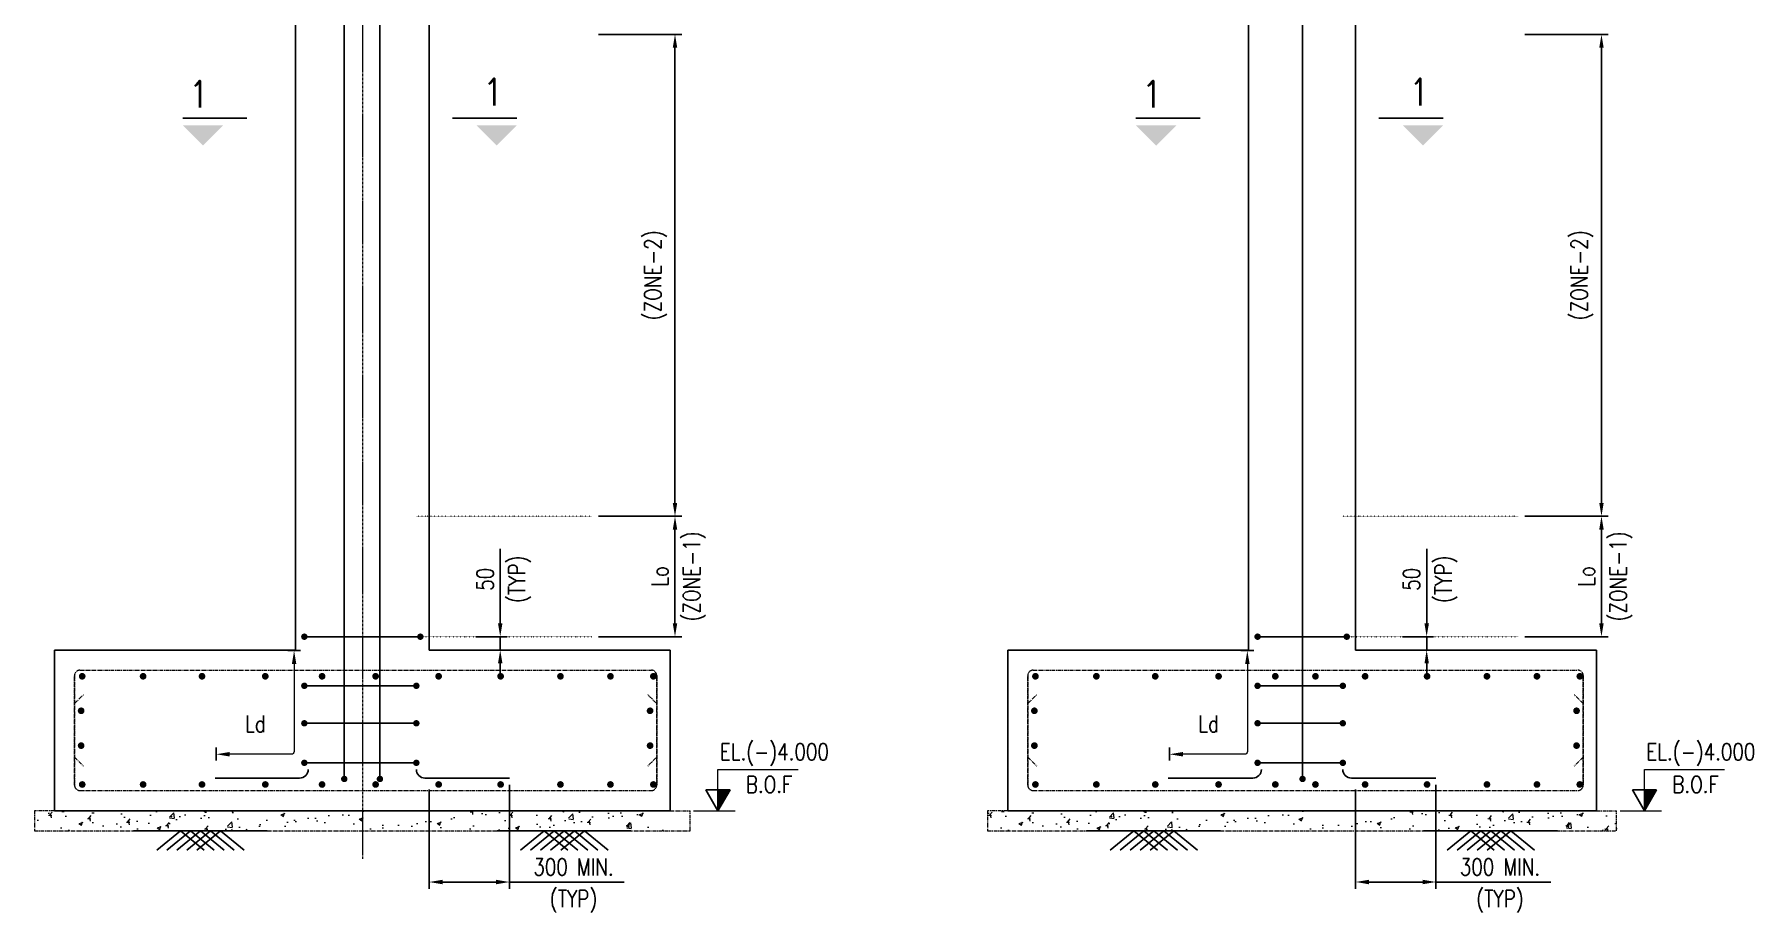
# Model space of a CAD drawing. Header units: millimetres. Extents: x -569190 to 711171, y 227905 to 729063.
# Drawn here: x 144986 to 151409, y 314320 to 317601 of the extents above; entities that cross this region are included whole.
import ezdxf
from ezdxf.enums import TextEntityAlignment as Align

# ---------------------------------------------------------------- set-up
doc = ezdxf.new("R2010")
doc.units = ezdxf.units.MM
doc.header["$LTSCALE"] = 15
for name, pattern in [('AXES', [50.8, 31.75, -6.35, 6.35, -6.35]), ('CENTER', [2, 1.25, -0.25, 0.25, -0.25]), ('DOT', [6.35, 0, -6.35])]:
    doc.linetypes.add(name, pattern=pattern)
for name, color, linetype in [('2C', 1, 'Continuous'), ('S-ANNO-SYMB', 3, 'Continuous'), ('S-REIN-CON4', 4, 'Continuous')]:
    doc.layers.add(name, color=color, linetype=linetype)
for name, color, linetype, lineweight in [('G-ANNO-TEXT', 3, 'Continuous', 15), ('S-ANNO-TEXT-T300', 3, 'Continuous', 30), ('S-GRID-LINE', 1, 'CENTER', 20), ('S-SEC-CON2', 1, 'Continuous', 20), ('S-SECT-CON1', 8, 'Continuous', 9), ('S-SECT-PATT', 254, 'Continuous', 5), ('S_DIM', 1, 'Continuous', 20)]:
    doc.layers.add(name, color=color, linetype=linetype, lineweight=lineweight)
doc.styles.add('Romans', font='romans.shx', dxfattribs={"width": 0.8})
doc.styles.add('T300-SCALE1', font='romans.shx', dxfattribs={"width": 0.8, "height": 3})
doc.dimstyles.new('SCALE-50', dxfattribs={"dimscale": 50, "dimtxt": 2.5, "dimasz": 2, "dimexe": 1, "dimexo": 1, "dimgap": 1, "dimtad": 1, "dimdec": 0, "dimzin": 1, "dimdsep": 46, "dimtxsty": 'Romans', "dimblk": 'OBLIQUE', "dimcen": -3, "dimdle": 1, "dimclrd": 256, "dimclre": 256, "dimclrt": 3, "dimadec": 0, "dimazin": 0, "dimtfac": 1, "dimtdec": 0, "dimtmove": 0, "dimatfit": 3, "dimfxl": 1, "dimtvp": 2, "dimtolj": 1, "dimtzin": 0, "dimarcsym": 2})

# ---------------------------------------------------------------- blocks, each defined once
blk = doc.blocks.new('GL')
at = {"layer": '2C'}
for p, q in [((0, 0), (2000, 0)), ((704, 0), (350, -288)), ((854, 0), (500, -288)), ((1004, 0), (650, -288)), ((704, 0), (1057, -288)), ((1154, 0), (800, -288)), ((854, 0), (1207, -288)), ((1304, 0), (950, -288)), ((1004, 0), (1357, -288)), ((1154, 0), (1507, -288)), ((1304, 0), (1657, -288))]:
    blk.add_line(p, q, dxfattribs=at)
blk = doc.blocks.new('*U39')
at = {"const_width": 0.5}
blk.add_lwpolyline([(-0.25, 0.5, 1), (0.25, 0.5, 1)], format="xyb", close=True, dxfattribs=at)
blk = doc.blocks.new('*D180')
at = {"layer": 'S_DIM', "lineweight": -2, "transparency": 16777216}
for p, q in [((150187.3, 315400.9), (150187.3, 315679.5)), ((150096.7, 315350.9), (150212.3, 315350.9)), ((150108.8, 315300.9), (150212.3, 315300.9)), ((150187.3, 315300.9), (150187.3, 315350.9)), ((150187.3, 315250.9), (150187.3, 315200.9))]:
    blk.add_line(p, q, dxfattribs=at)
at = {"layer": 'S_DIM', "transparency": 16777216}
for points in [[(150179, 315400.9), (150195.7, 315400.9), (150187.3, 315350.9)], [(150179, 315250.9), (150195.7, 315250.9), (150187.3, 315300.9)]]:
    blk.add_solid(points, dxfattribs=at)
at = {"layer": 'S_DIM', "color": 3, "transparency": 16777216, "char_height": 62.5, "attachment_point": 5, "rotation": 90, "style": 'Romans'}
for s, insert in [('\\A1;(TYP)', (150260, 315565.2)), ('\\A1;50', (150131.1, 315565.2))]:
    blk.add_mtext(s, dxfattribs=dict(at, insert=insert))
blk = doc.blocks.new('*D174')
at = {"layer": 'S_DIM', "lineweight": -2, "transparency": 16777216}
for p, q in [((150554, 315800.9), (150865.3, 315800.9)), ((150840.3, 315400.9), (150840.3, 315750.9)), ((150554, 315350.9), (150865.3, 315350.9))]:
    blk.add_line(p, q, dxfattribs=at)
at = {"layer": 'S_DIM', "transparency": 16777216}
for points in [[(150832, 315750.9), (150848.6, 315750.9), (150840.3, 315800.9)], [(150832, 315400.9), (150848.6, 315400.9), (150840.3, 315350.9)]]:
    blk.add_solid(points, dxfattribs=at)
at = {"layer": 'S_DIM', "color": 3, "transparency": 16777216, "char_height": 62.5, "attachment_point": 5, "rotation": 90, "style": 'Romans'}
for s, insert in [('\\A1;(ZONE-1)', (150912.9, 315575.9)), ('\\A1;Lo', (150784, 315575.9))]:
    blk.add_mtext(s, dxfattribs=dict(at, insert=insert))
blk = doc.blocks.new('*D175')
at = {"layer": 'S_DIM', "lineweight": -2, "transparency": 16777216}
for p, q in [((150554, 317600.9), (150865.3, 317600.9)), ((150840.3, 317550.9), (150840.3, 315850.9)), ((150554, 315800.9), (150865.3, 315800.9))]:
    blk.add_line(p, q, dxfattribs=at)
at = {"layer": 'S_DIM', "transparency": 16777216}
for points in [[(150832, 317550.9), (150848.6, 317550.9), (150840.3, 317600.9)], [(150832, 315850.9), (150848.6, 315850.9), (150840.3, 315800.9)]]:
    blk.add_solid(points, dxfattribs=at)
at = {"layer": 'S_DIM', "color": 3, "transparency": 16777216, "insert": (150767.7, 316700.9), "char_height": 62.5, "attachment_point": 5, "rotation": 90, "style": 'Romans'}
blk.add_mtext('\\A1;(ZONE-2)', dxfattribs=at)
blk = doc.blocks.new('*D184')
at = {"layer": 'S_DIM', "lineweight": -2, "transparency": 16777216}
for p, q in [((150222, 314797.8), (150222, 314409.5)), ((149922, 314779.8), (149922, 314409.5)), ((149972, 314434.5), (150172, 314434.5)), ((150222, 314434.5), (150650.6, 314434.5))]:
    blk.add_line(p, q, dxfattribs=at)
at = {"layer": 'S_DIM', "transparency": 16777216}
for points in [[(149972, 314442.8), (149972, 314426.1), (149922, 314434.5)], [(150172, 314442.8), (150172, 314426.1), (150222, 314434.5)]]:
    blk.add_solid(points, dxfattribs=at)
at = {"layer": 'S_DIM', "color": 3, "transparency": 16777216, "char_height": 62.5, "attachment_point": 5, "style": 'Romans'}
for s, insert in [('\\A1;300 MIN.', (150461.3, 314490.7)), ('\\A1;(TYP)', (150461.3, 314361.9))]:
    blk.add_mtext(s, dxfattribs=dict(at, insert=insert))
blk = doc.blocks.new('*D172')
at = {"layer": 'S_DIM', "lineweight": -2, "transparency": 16777216}
for p, q in [((146726.2, 315400.9), (146726.2, 315679.5)), ((146635.5, 315350.9), (146751.2, 315350.9)), ((146647.6, 315300.9), (146751.2, 315300.9)), ((146726.2, 315300.9), (146726.2, 315350.9)), ((146726.2, 315250.9), (146726.2, 315200.9))]:
    blk.add_line(p, q, dxfattribs=at)
at = {"layer": 'S_DIM', "transparency": 16777216}
for points in [[(146717.8, 315400.9), (146734.5, 315400.9), (146726.2, 315350.9)], [(146717.8, 315250.9), (146734.5, 315250.9), (146726.2, 315300.9)]]:
    blk.add_solid(points, dxfattribs=at)
at = {"layer": 'S_DIM', "color": 3, "transparency": 16777216, "char_height": 62.5, "attachment_point": 5, "rotation": 90, "style": 'Romans'}
for s, insert in [('\\A1;(TYP)', (146798.8, 315565.2)), ('\\A1;50', (146669.9, 315565.2))]:
    blk.add_mtext(s, dxfattribs=dict(at, insert=insert))
blk = doc.blocks.new('*D158')
at = {"layer": 'S_DIM', "lineweight": -2, "transparency": 16777216}
for p, q in [((147092.9, 315800.9), (147404.1, 315800.9)), ((147379.1, 315400.9), (147379.1, 315750.9)), ((147092.9, 315350.9), (147404.1, 315350.9))]:
    blk.add_line(p, q, dxfattribs=at)
at = {"layer": 'S_DIM', "transparency": 16777216}
for points in [[(147370.8, 315750.9), (147387.4, 315750.9), (147379.1, 315800.9)], [(147370.8, 315400.9), (147387.4, 315400.9), (147379.1, 315350.9)]]:
    blk.add_solid(points, dxfattribs=at)
at = {"layer": 'S_DIM', "color": 3, "transparency": 16777216, "char_height": 62.5, "attachment_point": 5, "rotation": 90, "style": 'Romans'}
for s, insert in [('\\A1;(ZONE-1)', (147451.7, 315575.9)), ('\\A1;Lo', (147322.9, 315575.9))]:
    blk.add_mtext(s, dxfattribs=dict(at, insert=insert))
blk = doc.blocks.new('*D159')
at = {"layer": 'S_DIM', "lineweight": -2, "transparency": 16777216}
for p, q in [((147092.9, 317600.9), (147404.1, 317600.9)), ((147379.1, 317550.9), (147379.1, 315850.9)), ((147092.9, 315800.9), (147404.1, 315800.9))]:
    blk.add_line(p, q, dxfattribs=at)
at = {"layer": 'S_DIM', "transparency": 16777216}
for points in [[(147370.8, 317550.9), (147387.4, 317550.9), (147379.1, 317600.9)], [(147370.8, 315850.9), (147387.4, 315850.9), (147379.1, 315800.9)]]:
    blk.add_solid(points, dxfattribs=at)
at = {"layer": 'S_DIM', "color": 3, "transparency": 16777216, "insert": (147306.5, 316700.9), "char_height": 62.5, "attachment_point": 5, "rotation": 90, "style": 'Romans'}
blk.add_mtext('\\A1;(ZONE-2)', dxfattribs=at)
blk = doc.blocks.new('*D164')
at = {"layer": 'S_DIM', "lineweight": -2, "transparency": 16777216}
for p, q in [((146760.8, 314797.8), (146760.8, 314409.5)), ((146460.8, 314779.8), (146460.8, 314409.5)), ((146510.8, 314434.5), (146710.8, 314434.5)), ((146760.8, 314434.5), (147189.4, 314434.5))]:
    blk.add_line(p, q, dxfattribs=at)
at = {"layer": 'S_DIM', "transparency": 16777216}
for points in [[(146510.8, 314442.8), (146510.8, 314426.1), (146460.8, 314434.5)], [(146710.8, 314442.8), (146710.8, 314426.1), (146760.8, 314434.5)]]:
    blk.add_solid(points, dxfattribs=at)
at = {"layer": 'S_DIM', "color": 3, "transparency": 16777216, "char_height": 62.5, "attachment_point": 5, "style": 'Romans'}
for s, insert in [('\\A1;300 MIN.', (147000.1, 314490.7)), ('\\A1;(TYP)', (147000.1, 314361.9))]:
    blk.add_mtext(s, dxfattribs=dict(at, insert=insert))
blk = doc.blocks.new('*U114')
at = {"color": 1, "lineweight": 9}
for p, q in [((0, 736), (1435, 736)), ((0, 0), (0, 736)), ((-438, 0), (306, 0))]:
    blk.add_line(p, q, dxfattribs=at)
for p, q in [((-217, 375), (217, 375)), ((0, 0), (-217, 375)), ((0, 0), (217, 375))]:
    blk.add_line(p, q)
blk.add_solid([(0, 0), (217, 375), (0, 375)])
at = {"layer": 'S-ANNO-TEXT-T300', "style": 'T300-SCALE1', "width": 0.8}
for tag, p in [('DRAWING_TITLE', (34, 1056)), ('SCALE_TEXT', (336, 471))]:
    blk.add_attdef(tag, text='', height=300, dxfattribs=at).set_placement(p, align=Align.MIDDLE_LEFT)
blk = doc.blocks.new('A$C057A2258')
at = {"layer": 'S-REIN-CON4', "color": 4}
for p, q in [((-28.7, -1.7, 0), (19.6, -1.7, 0)), ((-295.6, -364.2, 0), (-295.6, -412.5, 0))]:
    blk.add_line(p, q, dxfattribs=at)
at = {"layer": 'S_DIM', "elevation": 0}
blk.add_lwpolyline([(-4.7, -51.8), (-4.7, -379.1, -0.414214), (-14.7, -389.1), (-245.6, -389.1)], format="xyb", dxfattribs=at)
at = {"layer": 'S_DIM'}
for points in [[(-13, -51.8, 0), (-4.7, -1.8, 0), (3.7, -51.8, 0)], [(-245.6, -397.5, 0), (-295.6, -389.1, 0), (-245.6, -380.8, 0)]]:
    blk.add_solid(points, dxfattribs=at)
at = {"layer": 'G-ANNO-TEXT', "style": 'Romans', "width": 0.8}
blk.add_text('Ld', height=62.5, dxfattribs=at).set_placement((-187.9, -306.7, 0))

msp = doc.modelspace()

# ---------------------------------------------------------------- hatches: boundary and pattern name
at = {"layer": 'S-SECT-PATT'}
h = msp.add_hatch(dxfattribs=at)
h.set_pattern_fill('AR-CONC', color=253, scale=0.8, style=0)
h.set_pattern_definition([(50, (-1149457.54, 364026.77), (145.747735, -12.751268), [15.24, -167.64]), (355, (-1149457.54, 364026.77), (-28.19426, 152.845314), [12.192, -134.112]), (100.451, (-1149445.39, 364025.7), (117.554001, 140.09335), [12.952, -142.472]), (46.1842, (-1149457.54, 364067.4), (216.863233, -33.633862), [22.86, -251.46]), (96.6356, (-1149439.47, 364064.6), (189.923388, 197.940445), [19.428, -213.708]), (351.184, (-1149457.54, 364067.4), (189.923685, 197.940094), [18.288, -201.168]), (21, (-1149437.22, 364057.25), (121.291904, -81.812415), [15.24, -167.64]), (326, (-1149437.22, 364057.25), (49.441623, 147.350373), [12.192, -134.112]), (71.4514, (-1149427.11, 364050.43), (170.733193, 65.538286), [12.952, -142.472]), (37.5, (-1149457.54, 364026.77), (2.4708826, 67.644031), [0, -132.4864, 0, -136.144, 0, -134.62]), (7.5, (-1149457.54, 364026.77), (53.45573, 80.14446), [0, -77.6224, 0, -129.4384, 0, -51.308]), (327.5, (-1149502.85, 364026.77), (108.4724761, -4.5829952), [0, -50.8, 0, -158.496, 0, -210.312]), (317.5, (-1149523.17, 364026.77), (118.503345, 20.341193), [0, -66.04, 0, -105.2576, 0, -149.352])])
h.paths.add_polyline_path([(144985.8, 314700.9), (144985.8, 314625.9), (146210.8, 314625.9), (146210.8, 314700.9)])
h.paths.add_polyline_path([(147335.8, 314625.9), (147335.8, 314700.9), (146210.8, 314700.9), (146210.8, 314625.9)])
h = msp.add_hatch(dxfattribs=at)
h.set_pattern_fill('AR-CONC', color=253, scale=0.8, style=0)
h.set_pattern_definition([(50, (-1145946.36, 364026.77), (145.747735, -12.751268), [15.24, -167.64]), (355, (-1145946.36, 364026.77), (-28.19426, 152.845314), [12.192, -134.112]), (100.451, (-1145934.22, 364025.7), (117.554001, 140.09335), [12.952, -142.472]), (46.1842, (-1145946.36, 364067.4), (216.863233, -33.633862), [22.86, -251.46]), (96.6356, (-1145928.29, 364064.6), (189.923388, 197.940445), [19.428, -213.708]), (351.184, (-1145946.36, 364067.4), (189.923685, 197.940094), [18.288, -201.168]), (21, (-1145926.04, 364057.25), (121.291904, -81.812415), [15.24, -167.64]), (326, (-1145926.04, 364057.25), (49.441623, 147.350373), [12.192, -134.112]), (71.4514, (-1145915.93, 364050.43), (170.733193, 65.538286), [12.952, -142.472]), (37.5, (-1145946.36, 364026.77), (2.4708826, 67.644031), [0, -132.4864, 0, -136.144, 0, -134.62]), (7.5, (-1145946.36, 364026.77), (53.45573, 80.14446), [0, -77.6224, 0, -129.4384, 0, -51.308]), (327.5, (-1145991.674, 364026.77), (108.4724761, -4.5829952), [0, -50.8, 0, -158.496, 0, -210.312]), (317.5, (-1146011.99, 364026.77), (118.503345, 20.341193), [0, -66.04, 0, -105.2576, 0, -149.352])])
h.paths.add_polyline_path([(148547, 314700.9), (148547, 314625.9), (149722, 314625.9), (149722, 314700.9)])
h.paths.add_polyline_path([(150897, 314625.9), (150897, 314700.9), (149722, 314700.9), (149722, 314625.9)])

# ---------------------------------------------------------------- linework, layer by layer
at = {"color": 2}
for p, q in [((145540.1, 317287.9, 0), (145780.1, 317287.9, 0)), ((146547.9, 317287.9, 0), (146787.9, 317287.9, 0)), ((149101.3, 317287.9, 0), (149341.3, 317287.9, 0)), ((150009.1, 317287.9, 0), (150249.1, 317287.9, 0))]:
    msp.add_line(p, q, dxfattribs=at)
for points in [[(145540.1, 317261.2, 0), (145615.5, 317185.8, 0), (145691, 317261.2, 0)], [(146787.9, 317261.2, 0), (146712.5, 317185.8, 0), (146637.1, 317261.2, 0)], [(149101.3, 317261.2, 0), (149176.7, 317185.8, 0), (149252.1, 317261.2, 0)], [(150249.1, 317261.2, 0), (150173.7, 317185.8, 0), (150098.2, 317261.2, 0)]]:
    msp.add_solid(points, dxfattribs=at)
at = {"layer": '2C'}
for p, q in [((145960.8, 315300.9, 0), (145960.8, 318100.9, 0)), ((146460.8, 315300.9, 0), (146460.8, 318100.9, 0)), ((149522, 315300.9, 0), (149522, 318100.9, 0)), ((149922, 315300.9, 0), (149922, 318100.9, 0)), ((145060.8, 315300.9), (145960.8, 315300.9)), ((145060.8, 314700.9), (145060.8, 315300.9)), ((146460.8, 315300.9), (147360.8, 315300.9)), ((147360.8, 314700.9), (147360.8, 315300.9)), ((148622, 315300.9), (149522, 315300.9)), ((148622, 314700.9), (148622, 315300.9)), ((149922, 315300.9), (150822, 315300.9)), ((150822, 314700.9), (150822, 315300.9)), ((145060.8, 314700.9), (147360.8, 314700.9)), ((148622, 314700.9), (150822, 314700.9))]:
    msp.add_line(p, q, dxfattribs=at)
at = {"layer": '2C', "linetype": 'DOT', "ltscale": 0.01}
for p, q in [((146412.8, 315800.9, 1), (147067.9, 315800.9)), ((149874, 315800.9, 1), (150529, 315800.9)), ((146427.8, 315350.9, -0.4), (147067.9, 315350.9)), ((149888.9, 315350.9, -0.4), (150529, 315350.9))]:
    msp.add_line(p, q, dxfattribs=at)
at = {"layer": 'S-GRID-LINE', "color": 8, "ltscale": 0.5}
msp.add_line((146212.3, 314521, 0), (146212.3, 326689.5, 0), dxfattribs=at)
at = {"layer": 'S-REIN-CON4', "color": 4}
for p, q in [((146143.5, 314831.5, 1.1), (146143.5, 326257.2, 1.1)), ((146276.7, 314831.5, 1.1), (146276.7, 326257.2, 1.1)), ((149723.5, 314831.5, 2.3), (149723.5, 322657.2, 2.3)), ((145994.4, 315350.9, 0.2), (146432.3, 315350.9, -0.9)), ((149555.5, 315350.9, 0.2), (149893.4, 315350.9, -0.9)), ((145994.4, 315167.4, 0.2), (146417.3, 315167.4, 0.6)), ((149555.5, 315167.4, 0.2), (149878.5, 315167.4, 0.6)), ((145994.4, 315027.5, 0.2), (146417.3, 315027.5, 0.6)), ((149555.5, 315027.5, 0.2), (149878.5, 315027.5, 0.6)), ((145994.4, 314879.7, 0.2), (146417.3, 314879.7, 0.6)), ((149555.5, 314879.7, 0.2), (149878.5, 314879.7, 0.6))]:
    msp.add_line(p, q, dxfattribs=at)
at = {"layer": 'S-REIN-CON4', "color": 4, "extrusion": (1, -6.45303e-11, 0)}
for points in [[(326275.5, 0), (314854.8, 1.1)], [(322675.5, 0), (314854.8, 1.1)]]:
    msp.add_lwpolyline(points, dxfattribs=at)
at = {"layer": 'S-REIN-CON4', "color": 4, "extrusion": (-1, -6.45303e-11, 0)}
for points in [[(-326245.2, 0), (-314854.8, 1.1)], [(-322645.2, -1.1), (-314854.8, 0)]]:
    msp.add_lwpolyline(points, dxfattribs=at)
at = {"layer": 'S-REIN-CON4', "color": 4}
for points in [[(146008.8, 314854.8, -0.414214), (145976.8, 314822.8), (145660.8, 314822.8)], [(146412.8, 314854.8, 0.414214), (146444.8, 314822.8), (146760.8, 314822.8)], [(149570, 314854.8, -0.414214), (149538, 314822.8), (149222, 314822.8)], [(149874, 314854.8, 0.414214), (149906, 314822.8), (150222, 314822.8)]]:
    msp.add_lwpolyline(points, format="xyb", dxfattribs=at)
at = {"layer": 'S-SEC-CON2'}
for p, q in [((146460.8, 314700.9, 0), (146903.2, 314700.9)), ((149922, 314700.9, 0), (150364.4, 314700.9))]:
    msp.add_line(p, q, dxfattribs=at)
at = {"layer": 'S-SECT-CON1', "linetype": 'AXES', "ltscale": 0.03}
for p, q in [((145135.8, 314796.2), (145135.8, 315205.7)), ((145135.8, 315205.7), (145135.8, 314796.2)), ((145155.8, 315225.7), (147290.8, 315225.7)), ((147310.8, 314796.2), (147310.8, 315205.7)), ((147310.8, 315205.7), (147310.8, 314796.2)), ((148697, 314796.2), (148697, 315205.7)), ((148697, 315205.7), (148697, 314796.2)), ((148717, 315225.7), (150752, 315225.7)), ((150772, 314796.2), (150772, 315205.7)), ((150772, 315205.7), (150772, 314796.2)), ((145135.8, 315100.9), (145169.1, 315134.2)), ((147310.7, 315100.9), (147277.4, 315134.2)), ((148697, 315100.9), (148730.3, 315134.2)), ((150771.9, 315100.9), (150738.6, 315134.2)), ((145135.8, 314900.9), (145169.1, 314867.6)), ((147310.7, 314900.9), (147277.4, 314867.6)), ((148697, 314900.9), (148730.3, 314867.6)), ((150771.9, 314900.9), (150738.6, 314867.6)), ((145155.8, 314776.2), (147290.8, 314776.2)), ((148717, 314776.2), (150752, 314776.2)), ((144985.8, 314700.9), (144985.8, 314625.9)), ((145060.8, 314700.9), (144985.8, 314700.9)), ((147360.8, 314700.9), (147435.8, 314700.9)), ((147435.8, 314625.9), (147435.8, 314700.9)), ((148547, 314700.9), (148547, 314625.9)), ((148622, 314700.9), (148547, 314700.9)), ((150822, 314700.9), (150897, 314700.9)), ((150897, 314625.9), (150897, 314700.9)), ((144985.8, 314625.9), (147435.8, 314625.9)), ((148547, 314625.9), (150897, 314625.9))]:
    msp.add_line(p, q, dxfattribs=at)
at = {"layer": 'S-SECT-CON1', "linetype": 'AXES', "ltscale": 0.03, "const_width": 12.5}
for points in [[(145158.2, 315203, 1), (145170.7, 315203, 1)], [(145385.8, 315203, 1), (145398.3, 315203, 1)], [(145605.8, 315203, 1), (145618.3, 315203, 1)], [(145842.3, 315203, 1), (145854.8, 315203, 1)], [(146054.4, 315203, 1), (146066.9, 315203, 1)], [(146254.4, 315203, 1), (146266.9, 315203, 1)], [(146489.9, 315203, 1), (146502.4, 315203, 1)], [(146721.4, 315203, 1), (146733.9, 315203, 1)], [(146945, 315203, 1), (146957.5, 315203, 1)], [(147131.8, 315203, 1), (147144.3, 315203, 1)], [(147292.1, 315203, 1), (147304.6, 315203, 1)], [(148719.4, 315203, 1), (148731.9, 315203, 1)], [(148947, 315203, 1), (148959.5, 315203, 1)], [(149167, 315203, 1), (149179.5, 315203, 1)], [(149403.5, 315203, 1), (149416, 315203, 1)], [(149615.6, 315203, 1), (149628.1, 315203, 1)], [(149765.6, 315203, 1), (149778.1, 315203, 1)], [(149951.1, 315203, 1), (149963.6, 315203, 1)], [(150182.6, 315203, 1), (150195.1, 315203, 1)], [(150406.2, 315203, 1), (150418.7, 315203, 1)], [(150593, 315203, 1), (150605.5, 315203, 1)], [(150753.2, 315203, 1), (150765.7, 315203, 1)], [(145154.3, 315074.1, -1), (145166.8, 315074.1, -1)], [(147292.3, 315074.1, 1), (147279.8, 315074.1, 1)], [(148715.5, 315074.1, -1), (148728, 315074.1, -1)], [(150753.5, 315074.1, 1), (150741, 315074.1, 1)], [(145154.3, 314944, -1), (145166.8, 314944, -1)], [(147292.3, 314944, 1), (147279.8, 314944, 1)], [(148715.5, 314944, -1), (148728, 314944, -1)], [(150753.5, 314944, 1), (150741, 314944, 1)], [(145158.2, 314798.8, -1), (145170.7, 314798.8, -1)], [(145385.8, 314798.8, -1), (145398.3, 314798.8, -1)], [(145605.8, 314798.8, -1), (145618.3, 314798.8, -1)], [(145842.3, 314798.8, -1), (145854.8, 314798.8, -1)], [(146054.4, 314798.8, -1), (146066.9, 314798.8, -1)], [(146254.4, 314798.8, -1), (146266.9, 314798.8, -1)], [(146489.9, 314798.8, -1), (146502.4, 314798.8, -1)], [(146721.4, 314798.8, -1), (146733.9, 314798.8, -1)], [(146945, 314798.8, -1), (146957.5, 314798.8, -1)], [(147131.8, 314798.8, -1), (147144.3, 314798.8, -1)], [(147292.1, 314798.8, -1), (147304.6, 314798.8, -1)], [(148719.4, 314798.8, -1), (148731.9, 314798.8, -1)], [(148947, 314798.8, -1), (148959.5, 314798.8, -1)], [(149167, 314798.8, -1), (149179.5, 314798.8, -1)], [(149403.5, 314798.8, -1), (149416, 314798.8, -1)], [(149615.6, 314798.8, -1), (149628.1, 314798.8, -1)], [(149765.6, 314798.8, -1), (149778.1, 314798.8, -1)], [(149951.1, 314798.8, -1), (149963.6, 314798.8, -1)], [(150182.6, 314798.8, -1), (150195.1, 314798.8, -1)], [(150406.2, 314798.8, -1), (150418.7, 314798.8, -1)], [(150593, 314798.8, -1), (150605.5, 314798.8, -1)], [(150753.2, 314798.8, -1), (150765.7, 314798.8, -1)]]:
    msp.add_lwpolyline(points, format="xyb", close=True, dxfattribs=at)
at = {"layer": 'S-SECT-CON1', "linetype": 'AXES', "ltscale": 0.03}
for centre, start, end in [((145155.8, 315205.7), 90, 180), ((147290.8, 315205.7), 0, 90), ((148717, 315205.7), 90, 180), ((150752, 315205.7), 0, 90), ((145155.8, 314796.2), 180, 270), ((147290.8, 314796.2), 270, 0), ((148717, 314796.2), 180, 270), ((150752, 314796.2), 270, 0)]:
    msp.add_arc(centre, 20, start, end, dxfattribs=at)

# ---------------------------------------------------------------- block references
for p in [(145960.8, 315300.9), (149522, 315300.9, 0)]:
    msp.add_blockref('A$C057A2258', p)
at = {"layer": '2C', "xscale": 0.25, "yscale": 0.25, "zscale": 0.25}
for p in [(145355.7, 314625.9), (146714.6, 314625.9), (148916.9, 314625.9), (150175.8, 314625.9)]:
    msp.add_blockref('GL', p, dxfattribs=at)
at = {"layer": 'S-ANNO-SYMB', "xscale": 0.2083333333333333, "yscale": 0.2083333333333333, "zscale": 0.2083333333333333}
for p in [(147539.7, 314700.9), (151000.9, 314700.9)]:
    msp.add_blockref('*U114', p, dxfattribs=at).add_auto_attribs({'SCALE_TEXT': ' B.O.F', 'DRAWING_TITLE': 'EL.(-)4.000'})
at = {"layer": 'S-REIN-CON4', "color": 4, "yscale": 24, "zscale": 24, "rotation": 180}
for p, xscale in [((145994.4, 315362.9, -0.4), -24), ((146427.8, 315362.9, -0.4), 24), ((149555.6, 315362.9, -0.4), -24), ((149888.9, 315362.9, -0.4), 24), ((145994.4, 315179.4, -0.4), -24), ((146412.8, 315179.4, 1.1), 24), ((149555.6, 315179.4, -0.4), -24), ((149874, 315179.4, 1.1), 24), ((145994.4, 315039.5, -0.4), -24), ((146412.8, 315039.5, 1.1), 24), ((149555.6, 315039.5, -0.4), -24), ((149874, 315039.5, 1.1), 24), ((145994.4, 314891.7, -0.4), -24), ((146412.8, 314891.7, 1.1), 24), ((149555.6, 314891.7, -0.4), -24), ((149874, 314891.7, 1.1), 24), ((146143.5, 314831.5, 1.1), 24), ((146276.7, 314831.5, 1.1), -24), ((149723.5, 314831.5, 2.3), 24)]:
    msp.add_blockref('*U39', p, dxfattribs=dict(at, xscale=xscale))

# ---------------------------------------------------------------- texts
at = {"color": 2, "style": 'Romans', "width": 0.9}
for p in [(145600.2, 317377.8, 0), (146699.2, 317385.8, 0), (149161.3, 317377.8, 0), (150159.3, 317385.8, 0)]:
    msp.add_text('1', height=100, dxfattribs=at).set_placement(p, align=Align.MIDDLE)

# ---------------------------------------------------------------- dimensions: what is measured, and where the dimension line sits
at = {"layer": 'S_DIM'}
for base, p1, p2, angle, text, picture, middle in [((147379.1, 315800.9), (147067.9, 317600.9), (147067.9, 315800.9), 90, '(ZONE-2)', '*D159', (147306.5, 316700.9)), ((150840.3, 315800.9), (150529, 317600.9), (150529, 315800.9), 90, '(ZONE-2)', '*D175', (150767.7, 316700.9)), ((147379.1, 315800.9), (147067.9, 315350.9), (147067.9, 315800.9), 270, 'Lo\\X(ZONE-1)', '*D158', (147379.1, 315575.9)), ((150840.3, 315800.9), (150529, 315350.9), (150529, 315800.9), 270, 'Lo\\X(ZONE-1)', '*D174', (150840.3, 315575.9)), ((146726.2, 315350.9), (146622.6, 315300.9), (146610.5, 315350.9, 0.3), 90, '<>\\X(TYP)', '*D172', (146726.2, 315565.2)), ((150187.3, 315350.9), (150083.8, 315300.9), (150071.7, 315350.9, 0.3), 90, '<>\\X(TYP)', '*D180', (150187.3, 315565.2))]:
    dim = msp.add_linear_dim(base=base, p1=p1, p2=p2, angle=angle, text=text, dimstyle='SCALE-50', override={"dimscale": 25, "dimsah": 1}, dxfattribs=at)
    dim.commit()
    dim.dimension.update_dxf_attribs({"geometry": picture, "text_midpoint": middle})
for base, p1, p2, picture, middle in [((146760.8, 314434.5), (146460.8, 314804.8, 0), (146760.8, 314822.8, 0), '*D164', (147000.1, 314434.5)), ((150222, 314434.5), (149922, 314804.8, 0), (150222, 314822.8, 0), '*D184', (150461.3, 314434.5))]:
    dim = msp.add_linear_dim(base=base, p1=p1, p2=p2, text='<> MIN.\\X(TYP)', dimstyle='SCALE-50', override={"dimscale": 25, "dimsah": 1}, dxfattribs=at)
    dim.commit()
    dim.dimension.update_dxf_attribs({"geometry": picture, "text_midpoint": middle})

doc.saveas('drawing.dxf')
